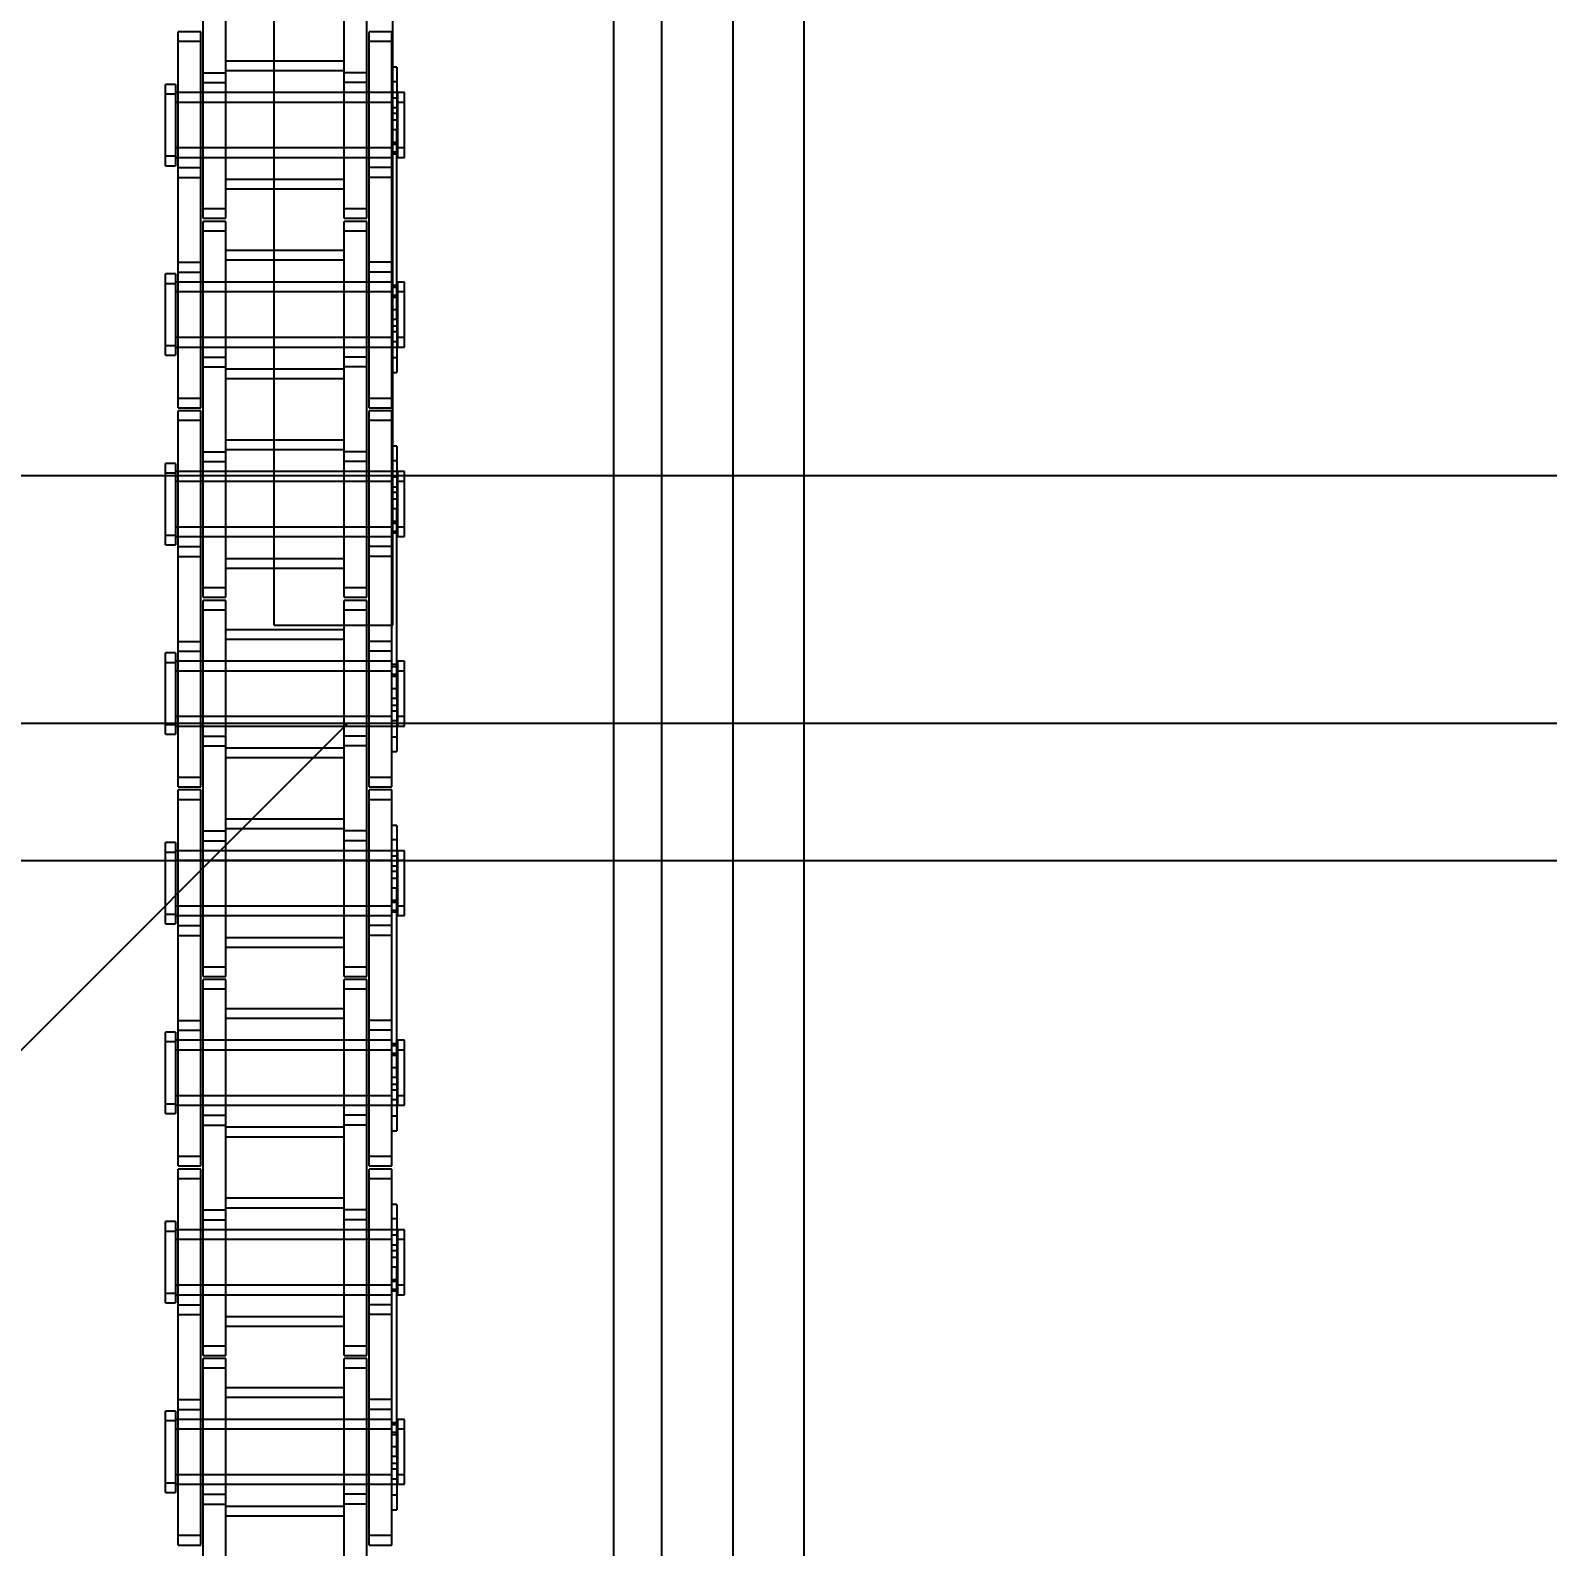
# Model space of a CAD drawing. Header units: metres. Extents: x 0 to 63075, y 0 to 44550.
# Drawn here: x 14006.7 to 14108.3, y 28884 to 28985.6 of the extents above; entities that cross this region are included whole.
import ezdxf

# ---------------------------------------------------------------- set-up
doc = ezdxf.new("R2010")
doc.units = ezdxf.units.M
doc.header["$LTSCALE"] = 75
doc.linetypes.add('HIDDEN2', pattern=[4.7625, 3.175, -1.5875])
for name, color, linetype in [('18_COTAS', 7, 'Continuous'), ('SDM', 7, 'Continuous'), ('SL1', 8, 'Continuous'), ('SL4', 4, 'Continuous'), ('ST1', 7, 'HIDDEN2')]:
    doc.layers.add(name, color=color, linetype=linetype)
doc.styles.add('ROMANS', font='ROMANS.SHX')
doc.dimstyles.new('75___1-75', dxfattribs={"dimscale": 75, "dimtxt": 2.5, "dimasz": 2, "dimexe": 1.5, "dimexo": 1, "dimgap": 0.5, "dimtad": 1, "dimdec": 0, "dimzin": 12, "dimtxsty": 'ROMANS', "dimcen": 0, "dimclrd": 256, "dimclre": 256, "dimclrt": 3, "dimazin": 3, "dimtfac": 1, "dimtdec": 0, "dimtmove": 0, "dimatfit": 0, "dimfxl": 1, "dimlwd": -1, "dimlwe": -1, "dimarcsym": 0})

# ---------------------------------------------------------------- blocks, each defined once
blk = doc.blocks.new('A$C1d93b9d1')
at = {"layer": 'SL1'}
h = blk.add_hatch(dxfattribs=at)
h.set_pattern_fill('_USER', color=256, scale=162.5, angle=45, style=0, pattern_type=0)
h.set_pattern_definition([(45, (-16661.6, -20824.6), (-114.90485, 114.90485), [])])
h.paths.add_polyline_path([(4898.08, 4636.32), (5948.73, 4636.32), (5901.61, 4542.06), (5682.61, 4461.67), (5480.24, 4248.21), (5366.58, 4226.04), (5244.6, 4278.71), (5081.05, 4469.99), (4934.12, 4553.15)])
for p, q in [((11331.73, 4652.9), (3871.73, 4652.9)), ((11331.73, 4652.9), (3871.73, 4652.9)), ((11331.73, 4627.1), (3871.73, 4627.1)), ((11331.73, 4627.1), (3871.73, 4627.1))]:
    blk.add_line(p, q, dxfattribs=at)
blk.add_lwpolyline([(4898.08, 4636.32), (5948.73, 4636.32), (5901.61, 4542.06), (5682.61, 4461.67), (5480.24, 4248.21), (5366.58, 4226.04), (5244.6, 4278.71), (5081.05, 4469.99), (4934.12, 4553.15)], close=True, dxfattribs=at)
blk = doc.blocks.new('*D27')
at = {"layer": '18_COTAS', "transparency": 16777216}
for p, q in [((12131.24, 27878.33), (12131.24, 30705.37)), ((13913.74, 30509.57), (13913.74, 30705.37)), ((11981.24, 30592.87), (11122.31, 30592.87)), ((13913.74, 30592.87), (12131.24, 30592.87)), ((14063.74, 30592.87), (14213.74, 30592.87))]:
    blk.add_line(p, q, dxfattribs=at)
for points in [[(11981.24, 30617.87), (11981.24, 30567.87), (12131.24, 30592.87)], [(14063.74, 30617.87), (14063.74, 30567.87), (13913.74, 30592.87)]]:
    blk.add_solid(points, dxfattribs=at)
at = {"layer": 'Defpoints', "color": 0, "transparency": 16777216}
for p in [(13913.74, 30592.87), (13913.74, 30434.57), (12131.24, 27803.33)]:
    blk.add_point(p, dxfattribs=at)
at = {"layer": '18_COTAS', "color": 3, "transparency": 16777216, "insert": (11476.78, 30724.12), "char_height": 187.5, "attachment_point": 5, "style": 'ROMANS'}
blk.add_mtext('1782', dxfattribs=at)
blk = doc.blocks.new('A$C429c7d53')
at = {"layer": 'SL4'}
for p, q in [((328.24, 1009.76), (328.24, 2334.74)), ((337.76, 2334.74), (337.76, 1009.76))]:
    blk.add_line(p, q, dxfattribs=at)
at = {"layer": 'ST1'}
for p, q in [((325, 2334.74), (325, 1009.76)), ((328.24, 1009.76), (328.24, 2334.74)), ((333, 2334.74), (333, 1009.76)), ((302.28, 1865.66), (302.28, 1919.26)), ((310.22, 1865.66), (310.22, 1919.26)), ((297.51, 1892.01), (297.51, 1898.36)), ((299.03, 1892.01), (299.03, 1898.36)), ((306.96, 1892.01), (306.96, 1898.36)), ((308.48, 1892.01), (308.48, 1898.36)), ((295.84, 1894.76), (295.84, 1895.41)), ((297.36, 1895.41), (295.84, 1895.41)), ((295.84, 1885.66), (295.84, 1894.76)), ((297.36, 1894.76), (295.84, 1894.76)), ((297.36, 1894.76), (297.36, 1895.41)), ((297.36, 1885.66), (297.36, 1894.76)), ((308.64, 1894.76), (308.64, 1895.41)), ((310.16, 1895.41), (308.64, 1895.41)), ((308.64, 1885.66), (308.64, 1894.76)), ((310.16, 1894.76), (308.64, 1894.76)), ((310.16, 1894.76), (310.16, 1895.41)), ((310.16, 1885.66), (310.16, 1894.76)), ((297.51, 1892.67), (299.03, 1892.67)), ((306.96, 1893.45), (299.03, 1893.45)), ((306.96, 1892.8), (299.03, 1892.8)), ((308.48, 1892.67), (306.96, 1892.67)), ((310.49, 1893.04), (310.16, 1893.04)), ((310.49, 1893.04), (310.49, 1892.07)), ((295, 1891.23), (295, 1891.89)), ((295.66, 1891.89), (295, 1891.89)), ((295.66, 1891.89), (295.66, 1891.23)), ((297.51, 1892.01), (299.03, 1892.01)), ((297.51, 1882.92), (297.51, 1892.01)), ((299.03, 1882.92), (299.03, 1892.01)), ((308.48, 1892.01), (306.96, 1892.01)), ((306.96, 1882.92), (306.96, 1892.01)), ((308.48, 1882.92), (308.48, 1892.01)), ((310.49, 1892.07), (310.16, 1892.07)), ((310.49, 1892.07), (310.49, 1888.84)), ((295, 1886.44), (295, 1891.23)), ((295.66, 1891.23), (295, 1891.23)), ((310.16, 1891.34), (295.66, 1891.34)), ((295.66, 1891.23), (295.66, 1886.44)), ((310.16, 1890.68), (295.66, 1890.68)), ((297.36, 1891.34), (295.84, 1891.34)), ((297.36, 1890.68), (295.84, 1890.68)), ((299.03, 1891.34), (297.51, 1891.34)), ((299.03, 1890.68), (297.51, 1890.68)), ((306.96, 1891.34), (299.03, 1891.34)), ((306.96, 1890.68), (299.03, 1890.68)), ((308.48, 1891.34), (306.96, 1891.34)), ((308.48, 1890.68), (306.96, 1890.68)), ((310.49, 1891.34), (308.64, 1891.34)), ((310.16, 1890.68), (308.64, 1890.68)), ((310.53, 1890.97), (310.16, 1890.97)), ((310.53, 1891.34), (310.53, 1890.68)), ((311, 1891.34), (310.53, 1891.34)), ((310.53, 1890.68), (310.53, 1886.99)), ((311, 1890.68), (310.53, 1890.68)), ((311, 1890.68), (311, 1891.34)), ((311, 1886.99), (311, 1890.68)), ((310.53, 1890.31), (310.16, 1890.31)), ((310.49, 1889.94), (310.16, 1889.94)), ((310.49, 1889.49), (310.16, 1889.49)), ((310.49, 1888.84), (310.16, 1888.84)), ((310.49, 1876.14), (310.49, 1888.84)), ((295.66, 1887.65), (310.16, 1887.65)), ((295.84, 1887.65), (297.36, 1887.65)), ((297.51, 1887.65), (299.03, 1887.65)), ((299.03, 1887.65), (306.96, 1887.65)), ((306.96, 1887.65), (308.48, 1887.65)), ((308.64, 1887.65), (310.16, 1887.65)), ((310.16, 1888.02), (310.53, 1888.02)), ((310.49, 1887.87), (310.16, 1887.87)), ((310.53, 1887.65), (311, 1887.65)), ((295, 1887.09), (295.66, 1887.09)), ((295.66, 1886.99), (310.16, 1886.99)), ((295.84, 1886.99), (297.36, 1886.99)), ((297.51, 1886.99), (299.03, 1886.99)), ((299.03, 1886.99), (306.96, 1886.99)), ((306.96, 1886.99), (308.48, 1886.99)), ((308.64, 1886.99), (310.16, 1886.99)), ((310.16, 1887.36), (310.53, 1887.36)), ((310.49, 1887.22), (310.16, 1887.22)), ((310.53, 1886.99), (311, 1886.99)), ((295, 1886.44), (295.66, 1886.44)), ((295.84, 1886.32), (297.36, 1886.32)), ((295.84, 1885.66), (297.36, 1885.66)), ((295.84, 1879.31), (295.84, 1885.66)), ((297.36, 1879.31), (297.36, 1885.66)), ((299.03, 1885.53), (306.96, 1885.53)), ((310.16, 1886.32), (308.64, 1886.32)), ((310.16, 1885.66), (308.64, 1885.66)), ((308.64, 1879.31), (308.64, 1885.66)), ((310.16, 1879.31), (310.16, 1885.66)), ((299.03, 1884.88), (306.96, 1884.88)), ((297.51, 1883.57), (299.03, 1883.57)), ((306.96, 1883.57), (308.48, 1883.57)), ((297.51, 1882.92), (299.03, 1882.92)), ((297.51, 1882.06), (297.51, 1882.71)), ((299.03, 1882.71), (297.51, 1882.71)), ((299.03, 1882.06), (299.03, 1882.71)), ((306.96, 1882.92), (308.48, 1882.92)), ((306.96, 1882.06), (306.96, 1882.71)), ((308.48, 1882.71), (306.96, 1882.71)), ((308.48, 1882.06), (308.48, 1882.71)), ((297.51, 1872.96), (297.51, 1882.06)), ((299.03, 1882.06), (297.51, 1882.06)), ((299.03, 1872.96), (299.03, 1882.06)), ((306.96, 1872.96), (306.96, 1882.06)), ((308.48, 1882.06), (306.96, 1882.06)), ((308.48, 1872.96), (308.48, 1882.06)), ((306.96, 1880.75), (299.03, 1880.75)), ((295.84, 1879.97), (297.36, 1879.97)), ((306.96, 1880.1), (299.03, 1880.1)), ((310.16, 1879.97), (308.64, 1879.97)), ((295, 1878.53), (295, 1879.19)), ((295.66, 1879.19), (295, 1879.19)), ((295, 1873.74), (295, 1878.53)), ((295.66, 1878.53), (295, 1878.53)), ((295.66, 1879.19), (295.66, 1878.53)), ((310.16, 1878.64), (295.66, 1878.64)), ((295.66, 1878.53), (295.66, 1873.74)), ((295.84, 1879.31), (297.36, 1879.31)), ((295.84, 1870.22), (295.84, 1879.31)), ((297.36, 1878.64), (295.84, 1878.64)), ((297.36, 1870.22), (297.36, 1879.31)), ((299.03, 1878.64), (297.51, 1878.64)), ((306.96, 1878.64), (299.03, 1878.64)), ((308.48, 1878.64), (306.96, 1878.64)), ((310.16, 1879.31), (308.64, 1879.31)), ((308.64, 1870.22), (308.64, 1879.31)), ((310.16, 1878.64), (308.64, 1878.64)), ((310.16, 1870.22), (310.16, 1879.31)), ((310.49, 1878.41), (310.16, 1878.41)), ((310.53, 1878.64), (310.53, 1877.98)), ((311, 1878.64), (310.53, 1878.64)), ((311, 1877.98), (311, 1878.64)), ((310.16, 1877.98), (295.66, 1877.98)), ((297.36, 1877.98), (295.84, 1877.98)), ((299.03, 1877.98), (297.51, 1877.98)), ((306.96, 1877.98), (299.03, 1877.98)), ((308.48, 1877.98), (306.96, 1877.98)), ((310.16, 1877.98), (308.64, 1877.98)), ((310.53, 1878.27), (310.16, 1878.27)), ((310.49, 1877.75), (310.16, 1877.75)), ((310.53, 1877.61), (310.16, 1877.61)), ((310.53, 1877.98), (310.53, 1874.29)), ((311, 1877.98), (310.53, 1877.98)), ((311, 1874.29), (311, 1877.98)), ((310.49, 1876.79), (310.16, 1876.79)), ((310.49, 1876.14), (310.16, 1876.14)), ((310.49, 1875.68), (310.16, 1875.68)), ((310.49, 1876.14), (310.49, 1872.58)), ((295, 1874.39), (295.66, 1874.39)), ((295.66, 1874.95), (310.16, 1874.95)), ((295.84, 1874.95), (297.36, 1874.95)), ((297.51, 1874.95), (299.03, 1874.95)), ((299.03, 1874.95), (306.96, 1874.95)), ((306.96, 1874.95), (308.48, 1874.95)), ((308.64, 1874.95), (310.16, 1874.95)), ((310.16, 1875.32), (310.53, 1875.32)), ((310.16, 1874.66), (310.53, 1874.66)), ((310.53, 1874.95), (311, 1874.95)), ((295, 1873.74), (295.66, 1873.74)), ((295.66, 1874.29), (310.16, 1874.29)), ((295.84, 1874.29), (297.36, 1874.29)), ((297.51, 1874.29), (299.03, 1874.29)), ((297.51, 1873.62), (299.03, 1873.62)), ((299.03, 1874.29), (306.96, 1874.29)), ((306.96, 1874.29), (308.48, 1874.29)), ((308.48, 1873.62), (306.96, 1873.62)), ((308.64, 1874.29), (310.49, 1874.29)), ((310.49, 1873.56), (310.16, 1873.56)), ((310.53, 1874.29), (311, 1874.29)), ((297.51, 1872.96), (299.03, 1872.96)), ((297.51, 1866.61), (297.51, 1872.96)), ((299.03, 1866.61), (299.03, 1872.96)), ((299.03, 1872.83), (306.96, 1872.83)), ((308.48, 1872.96), (306.96, 1872.96)), ((306.96, 1866.61), (306.96, 1872.96)), ((308.48, 1866.61), (308.48, 1872.96)), ((310.16, 1872.58), (310.49, 1872.58)), ((299.03, 1872.18), (306.96, 1872.18)), ((295.84, 1870.87), (297.36, 1870.87)), ((308.64, 1870.87), (310.16, 1870.87)), ((295.84, 1870.22), (297.36, 1870.22)), ((295.84, 1869.36), (295.84, 1870.01)), ((297.36, 1870.01), (295.84, 1870.01)), ((295.84, 1860.26), (295.84, 1869.36)), ((297.36, 1869.36), (295.84, 1869.36)), ((297.36, 1869.36), (297.36, 1870.01)), ((297.36, 1860.26), (297.36, 1869.36)), ((308.64, 1870.22), (310.16, 1870.22)), ((308.64, 1869.36), (308.64, 1870.01)), ((310.16, 1870.01), (308.64, 1870.01)), ((308.64, 1860.26), (308.64, 1869.36)), ((310.16, 1869.36), (308.64, 1869.36)), ((310.16, 1869.36), (310.16, 1870.01)), ((310.16, 1860.26), (310.16, 1869.36)), ((297.51, 1867.27), (299.03, 1867.27)), ((306.96, 1868.05), (299.03, 1868.05)), ((306.96, 1867.4), (299.03, 1867.4)), ((308.48, 1867.27), (306.96, 1867.27)), ((310.49, 1867.64), (310.16, 1867.64)), ((310.49, 1867.64), (310.49, 1866.67)), ((295, 1865.83), (295, 1866.49)), ((295.66, 1866.49), (295, 1866.49)), ((295.66, 1866.49), (295.66, 1865.83)), ((297.51, 1866.61), (299.03, 1866.61)), ((297.51, 1857.52), (297.51, 1866.61)), ((299.03, 1857.52), (299.03, 1866.61)), ((308.48, 1866.61), (306.96, 1866.61)), ((306.96, 1857.52), (306.96, 1866.61)), ((308.48, 1857.52), (308.48, 1866.61)), ((310.49, 1866.67), (310.16, 1866.67)), ((310.49, 1866.67), (310.49, 1863.44)), ((295, 1861.04), (295, 1865.83)), ((295.66, 1865.83), (295, 1865.83)), ((310.16, 1865.94), (295.66, 1865.94)), ((295.66, 1865.83), (295.66, 1861.04)), ((310.16, 1865.28), (295.66, 1865.28)), ((297.36, 1865.94), (295.84, 1865.94)), ((297.36, 1865.28), (295.84, 1865.28)), ((299.03, 1865.94), (297.51, 1865.94)), ((299.03, 1865.28), (297.51, 1865.28)), ((306.96, 1865.94), (299.03, 1865.94)), ((306.96, 1865.28), (299.03, 1865.28)), ((302.28, 1855.66), (302.28, 1865.66)), ((308.48, 1865.94), (306.96, 1865.94)), ((308.48, 1865.28), (306.96, 1865.28)), ((310.49, 1865.94), (308.64, 1865.94)), ((310.16, 1865.28), (308.64, 1865.28)), ((310.53, 1865.57), (310.16, 1865.57)), ((310.22, 1855.66), (310.22, 1865.66)), ((310.53, 1865.94), (310.53, 1865.28)), ((311, 1865.94), (310.53, 1865.94)), ((310.53, 1865.28), (310.53, 1861.59)), ((311, 1865.28), (310.53, 1865.28)), ((311, 1865.28), (311, 1865.94)), ((311, 1861.59), (311, 1865.28)), ((310.53, 1864.91), (310.16, 1864.91)), ((310.49, 1864.54), (310.16, 1864.54)), ((310.49, 1864.09), (310.16, 1864.09)), ((310.49, 1863.44), (310.16, 1863.44)), ((310.49, 1850.74), (310.49, 1863.44)), ((295.66, 1862.25), (310.16, 1862.25)), ((295.84, 1862.25), (297.36, 1862.25)), ((297.51, 1862.25), (299.03, 1862.25)), ((299.03, 1862.25), (306.96, 1862.25)), ((306.96, 1862.25), (308.48, 1862.25)), ((308.64, 1862.25), (310.16, 1862.25)), ((310.16, 1862.62), (310.53, 1862.62)), ((310.49, 1862.47), (310.16, 1862.47)), ((310.53, 1862.25), (311, 1862.25)), ((295, 1861.69), (295.66, 1861.69)), ((295.66, 1861.59), (310.16, 1861.59)), ((295.84, 1861.59), (297.36, 1861.59)), ((297.51, 1861.59), (299.03, 1861.59)), ((299.03, 1861.59), (306.96, 1861.59)), ((306.96, 1861.59), (308.48, 1861.59)), ((308.64, 1861.59), (310.16, 1861.59)), ((310.16, 1861.96), (310.53, 1861.96)), ((310.49, 1861.82), (310.16, 1861.82)), ((310.53, 1861.59), (311, 1861.59)), ((295, 1861.04), (295.66, 1861.04)), ((295.84, 1860.92), (297.36, 1860.92)), ((295.84, 1860.26), (297.36, 1860.26)), ((295.84, 1853.91), (295.84, 1860.26)), ((297.36, 1853.91), (297.36, 1860.26)), ((299.03, 1860.13), (306.96, 1860.13)), ((310.16, 1860.92), (308.64, 1860.92)), ((310.16, 1860.26), (308.64, 1860.26)), ((308.64, 1853.91), (308.64, 1860.26)), ((310.16, 1853.91), (310.16, 1860.26)), ((299.03, 1859.48), (306.96, 1859.48)), ((297.51, 1858.17), (299.03, 1858.17)), ((306.96, 1858.17), (308.48, 1858.17)), ((297.51, 1857.52), (299.03, 1857.52)), ((297.51, 1856.66), (297.51, 1857.31)), ((299.03, 1857.31), (297.51, 1857.31)), ((299.03, 1856.66), (299.03, 1857.31)), ((306.96, 1857.52), (308.48, 1857.52)), ((306.96, 1856.66), (306.96, 1857.31)), ((308.48, 1857.31), (306.96, 1857.31)), ((308.48, 1856.66), (308.48, 1857.31)), ((297.51, 1847.56), (297.51, 1856.66)), ((299.03, 1856.66), (297.51, 1856.66)), ((299.03, 1847.56), (299.03, 1856.66)), ((306.96, 1847.56), (306.96, 1856.66)), ((308.48, 1856.66), (306.96, 1856.66)), ((308.48, 1847.56), (308.48, 1856.66)), ((306.96, 1855.35), (299.03, 1855.35)), ((302.28, 1855.66), (310.22, 1855.66)), ((295.84, 1854.57), (297.36, 1854.57)), ((306.96, 1854.7), (299.03, 1854.7)), ((310.16, 1854.57), (308.64, 1854.57)), ((295, 1853.13), (295, 1853.79)), ((295.66, 1853.79), (295, 1853.79)), ((295, 1848.34), (295, 1853.13)), ((295.66, 1853.13), (295, 1853.13)), ((295.66, 1853.79), (295.66, 1853.13)), ((310.16, 1853.24), (295.66, 1853.24)), ((295.66, 1853.13), (295.66, 1848.34)), ((295.84, 1853.91), (297.36, 1853.91)), ((295.84, 1844.82), (295.84, 1853.91)), ((297.36, 1853.24), (295.84, 1853.24)), ((297.36, 1844.82), (297.36, 1853.91)), ((299.03, 1853.24), (297.51, 1853.24)), ((306.96, 1853.24), (299.03, 1853.24)), ((308.48, 1853.24), (306.96, 1853.24)), ((310.16, 1853.91), (308.64, 1853.91)), ((308.64, 1844.82), (308.64, 1853.91)), ((310.16, 1853.24), (308.64, 1853.24)), ((310.16, 1844.82), (310.16, 1853.91)), ((310.49, 1853.01), (310.16, 1853.01)), ((310.53, 1853.24), (310.53, 1852.58)), ((311, 1853.24), (310.53, 1853.24)), ((311, 1852.58), (311, 1853.24)), ((310.16, 1852.58), (295.66, 1852.58)), ((297.36, 1852.58), (295.84, 1852.58)), ((299.03, 1852.58), (297.51, 1852.58)), ((306.96, 1852.58), (299.03, 1852.58)), ((308.48, 1852.58), (306.96, 1852.58)), ((310.16, 1852.58), (308.64, 1852.58)), ((310.53, 1852.87), (310.16, 1852.87)), ((310.49, 1852.35), (310.16, 1852.35)), ((310.53, 1852.21), (310.16, 1852.21)), ((310.53, 1852.58), (310.53, 1848.89)), ((311, 1852.58), (310.53, 1852.58)), ((311, 1848.89), (311, 1852.58)), ((310.49, 1851.39), (310.16, 1851.39)), ((310.49, 1850.74), (310.16, 1850.74)), ((310.49, 1850.28), (310.16, 1850.28)), ((310.49, 1850.74), (310.49, 1847.18)), ((295, 1848.99), (295.66, 1848.99)), ((295.66, 1849.55), (310.16, 1849.55)), ((295.84, 1849.55), (297.36, 1849.55)), ((297.51, 1849.55), (299.03, 1849.55)), ((299.03, 1849.55), (306.96, 1849.55)), ((306.96, 1849.55), (308.48, 1849.55)), ((308.64, 1849.55), (310.16, 1849.55)), ((310.16, 1849.92), (310.53, 1849.92)), ((310.16, 1849.26), (310.53, 1849.26)), ((310.53, 1849.55), (311, 1849.55)), ((295, 1848.34), (295.66, 1848.34)), ((295.66, 1848.89), (310.16, 1848.89)), ((295.84, 1848.89), (297.36, 1848.89)), ((297.51, 1848.89), (299.03, 1848.89)), ((297.51, 1848.22), (299.03, 1848.22)), ((299.03, 1848.89), (306.96, 1848.89)), ((306.96, 1848.89), (308.48, 1848.89)), ((308.48, 1848.22), (306.96, 1848.22)), ((308.64, 1848.89), (310.49, 1848.89)), ((310.49, 1848.16), (310.16, 1848.16)), ((310.53, 1848.89), (311, 1848.89)), ((297.51, 1847.56), (299.03, 1847.56)), ((297.51, 1841.21), (297.51, 1847.56)), ((299.03, 1841.21), (299.03, 1847.56)), ((299.03, 1847.43), (306.96, 1847.43)), ((308.48, 1847.56), (306.96, 1847.56)), ((306.96, 1841.21), (306.96, 1847.56)), ((308.48, 1841.21), (308.48, 1847.56)), ((310.16, 1847.18), (310.49, 1847.18)), ((299.03, 1846.78), (306.96, 1846.78)), ((295.84, 1845.47), (297.36, 1845.47)), ((308.64, 1845.47), (310.16, 1845.47)), ((295.84, 1844.82), (297.36, 1844.82)), ((295.84, 1843.96), (295.84, 1844.61)), ((297.36, 1844.61), (295.84, 1844.61)), ((295.84, 1834.86), (295.84, 1843.96)), ((297.36, 1843.96), (295.84, 1843.96)), ((297.36, 1843.96), (297.36, 1844.61)), ((297.36, 1834.86), (297.36, 1843.96)), ((308.64, 1844.82), (310.16, 1844.82)), ((308.64, 1843.96), (308.64, 1844.61)), ((310.16, 1844.61), (308.64, 1844.61)), ((308.64, 1834.86), (308.64, 1843.96)), ((310.16, 1843.96), (308.64, 1843.96)), ((310.16, 1843.96), (310.16, 1844.61)), ((310.16, 1834.86), (310.16, 1843.96)), ((297.51, 1841.87), (299.03, 1841.87)), ((306.96, 1842.65), (299.03, 1842.65)), ((306.96, 1842), (299.03, 1842)), ((308.48, 1841.87), (306.96, 1841.87)), ((310.49, 1842.24), (310.16, 1842.24)), ((310.49, 1842.24), (310.49, 1841.27)), ((295, 1840.43), (295, 1841.09)), ((295.66, 1841.09), (295, 1841.09)), ((295.66, 1841.09), (295.66, 1840.43)), ((297.51, 1841.21), (299.03, 1841.21)), ((297.51, 1832.12), (297.51, 1841.21)), ((299.03, 1832.12), (299.03, 1841.21)), ((308.48, 1841.21), (306.96, 1841.21)), ((306.96, 1832.12), (306.96, 1841.21)), ((308.48, 1832.12), (308.48, 1841.21)), ((310.49, 1841.27), (310.16, 1841.27)), ((310.49, 1841.27), (310.49, 1838.04)), ((295, 1835.64), (295, 1840.43)), ((295.66, 1840.43), (295, 1840.43)), ((310.16, 1840.54), (295.66, 1840.54)), ((295.66, 1840.43), (295.66, 1835.64)), ((310.16, 1839.88), (295.66, 1839.88)), ((297.36, 1840.54), (295.84, 1840.54)), ((297.36, 1839.88), (295.84, 1839.88)), ((299.03, 1840.54), (297.51, 1840.54)), ((299.03, 1839.88), (297.51, 1839.88)), ((306.96, 1840.54), (299.03, 1840.54)), ((306.96, 1839.88), (299.03, 1839.88)), ((308.48, 1840.54), (306.96, 1840.54)), ((308.48, 1839.88), (306.96, 1839.88)), ((310.49, 1840.54), (308.64, 1840.54)), ((310.16, 1839.88), (308.64, 1839.88)), ((310.53, 1840.17), (310.16, 1840.17)), ((310.53, 1840.54), (310.53, 1839.88)), ((311, 1840.54), (310.53, 1840.54)), ((310.53, 1839.88), (310.53, 1836.19)), ((311, 1839.88), (310.53, 1839.88)), ((311, 1839.88), (311, 1840.54)), ((311, 1836.19), (311, 1839.88)), ((310.53, 1839.51), (310.16, 1839.51)), ((310.49, 1839.14), (310.16, 1839.14)), ((310.49, 1838.69), (310.16, 1838.69)), ((310.49, 1838.04), (310.16, 1838.04)), ((310.49, 1825.34), (310.49, 1838.04)), ((295.66, 1836.85), (310.16, 1836.85)), ((295.84, 1836.85), (297.36, 1836.85)), ((297.51, 1836.85), (299.03, 1836.85)), ((299.03, 1836.85), (306.96, 1836.85)), ((306.96, 1836.85), (308.48, 1836.85)), ((308.64, 1836.85), (310.16, 1836.85)), ((310.16, 1837.22), (310.53, 1837.22)), ((310.49, 1837.07), (310.16, 1837.07)), ((310.53, 1836.85), (311, 1836.85)), ((295, 1836.29), (295.66, 1836.29)), ((295.66, 1836.19), (310.16, 1836.19)), ((295.84, 1836.19), (297.36, 1836.19)), ((297.51, 1836.19), (299.03, 1836.19)), ((299.03, 1836.19), (306.96, 1836.19)), ((306.96, 1836.19), (308.48, 1836.19)), ((308.64, 1836.19), (310.16, 1836.19)), ((310.16, 1836.56), (310.53, 1836.56)), ((310.49, 1836.42), (310.16, 1836.42)), ((310.53, 1836.19), (311, 1836.19)), ((295, 1835.64), (295.66, 1835.64)), ((295.84, 1835.52), (297.36, 1835.52)), ((295.84, 1834.86), (297.36, 1834.86)), ((295.84, 1828.51), (295.84, 1834.86)), ((297.36, 1828.51), (297.36, 1834.86)), ((299.03, 1834.73), (306.96, 1834.73)), ((310.16, 1835.52), (308.64, 1835.52)), ((310.16, 1834.86), (308.64, 1834.86)), ((308.64, 1828.51), (308.64, 1834.86)), ((310.16, 1828.51), (310.16, 1834.86)), ((299.03, 1834.08), (306.96, 1834.08)), ((297.51, 1832.77), (299.03, 1832.77)), ((306.96, 1832.77), (308.48, 1832.77)), ((297.51, 1832.12), (299.03, 1832.12)), ((297.51, 1831.26), (297.51, 1831.91)), ((299.03, 1831.91), (297.51, 1831.91)), ((299.03, 1831.26), (299.03, 1831.91)), ((306.96, 1832.12), (308.48, 1832.12)), ((306.96, 1831.26), (306.96, 1831.91)), ((308.48, 1831.91), (306.96, 1831.91)), ((308.48, 1831.26), (308.48, 1831.91)), ((297.51, 1822.16), (297.51, 1831.26)), ((299.03, 1831.26), (297.51, 1831.26)), ((299.03, 1822.16), (299.03, 1831.26)), ((306.96, 1822.16), (306.96, 1831.26)), ((308.48, 1831.26), (306.96, 1831.26)), ((308.48, 1822.16), (308.48, 1831.26)), ((306.96, 1829.95), (299.03, 1829.95)), ((295.84, 1829.17), (297.36, 1829.17)), ((306.96, 1829.3), (299.03, 1829.3)), ((310.16, 1829.17), (308.64, 1829.17)), ((295, 1827.73), (295, 1828.39)), ((295.66, 1828.39), (295, 1828.39)), ((295, 1822.94), (295, 1827.73)), ((295.66, 1827.73), (295, 1827.73)), ((295.66, 1828.39), (295.66, 1827.73)), ((310.16, 1827.84), (295.66, 1827.84)), ((295.66, 1827.73), (295.66, 1822.94)), ((295.84, 1828.51), (297.36, 1828.51)), ((295.84, 1819.42), (295.84, 1828.51)), ((297.36, 1827.84), (295.84, 1827.84)), ((297.36, 1819.42), (297.36, 1828.51)), ((299.03, 1827.84), (297.51, 1827.84)), ((306.96, 1827.84), (299.03, 1827.84)), ((308.48, 1827.84), (306.96, 1827.84)), ((310.16, 1828.51), (308.64, 1828.51)), ((308.64, 1819.42), (308.64, 1828.51)), ((310.16, 1827.84), (308.64, 1827.84)), ((310.16, 1819.42), (310.16, 1828.51)), ((310.49, 1827.61), (310.16, 1827.61)), ((310.53, 1827.84), (310.53, 1827.18)), ((311, 1827.84), (310.53, 1827.84)), ((311, 1827.18), (311, 1827.84)), ((310.16, 1827.18), (295.66, 1827.18)), ((297.36, 1827.18), (295.84, 1827.18)), ((299.03, 1827.18), (297.51, 1827.18)), ((306.96, 1827.18), (299.03, 1827.18)), ((308.48, 1827.18), (306.96, 1827.18)), ((310.16, 1827.18), (308.64, 1827.18)), ((310.53, 1827.47), (310.16, 1827.47)), ((310.49, 1826.96), (310.16, 1826.96)), ((310.53, 1826.81), (310.16, 1826.81)), ((310.53, 1827.18), (310.53, 1823.49)), ((311, 1827.18), (310.53, 1827.18)), ((311, 1823.49), (311, 1827.18)), ((310.49, 1825.99), (310.16, 1825.99)), ((310.49, 1825.34), (310.16, 1825.34)), ((310.49, 1824.88), (310.16, 1824.88)), ((310.49, 1825.34), (310.49, 1821.78)), ((295, 1823.59), (295.66, 1823.59)), ((295.66, 1824.15), (310.16, 1824.15)), ((295.84, 1824.15), (297.36, 1824.15)), ((297.51, 1824.15), (299.03, 1824.15)), ((299.03, 1824.15), (306.96, 1824.15)), ((306.96, 1824.15), (308.48, 1824.15)), ((308.64, 1824.15), (310.16, 1824.15)), ((310.16, 1824.52), (310.53, 1824.52)), ((310.16, 1823.86), (310.53, 1823.86)), ((310.53, 1824.15), (311, 1824.15)), ((295, 1822.94), (295.66, 1822.94)), ((295.66, 1823.49), (310.16, 1823.49)), ((295.84, 1823.49), (297.36, 1823.49)), ((297.51, 1823.49), (299.03, 1823.49)), ((297.51, 1822.82), (299.03, 1822.82)), ((299.03, 1823.49), (306.96, 1823.49)), ((306.96, 1823.49), (308.48, 1823.49)), ((308.48, 1822.82), (306.96, 1822.82)), ((308.64, 1823.49), (310.49, 1823.49)), ((310.49, 1822.76), (310.16, 1822.76)), ((310.53, 1823.49), (311, 1823.49)), ((297.51, 1822.16), (299.03, 1822.16)), ((297.51, 1815.81), (297.51, 1822.16)), ((299.03, 1815.81), (299.03, 1822.16)), ((299.03, 1822.03), (306.96, 1822.03)), ((308.48, 1822.16), (306.96, 1822.16)), ((306.96, 1815.81), (306.96, 1822.16)), ((308.48, 1815.81), (308.48, 1822.16)), ((310.16, 1821.78), (310.49, 1821.78)), ((299.03, 1821.38), (306.96, 1821.38)), ((295.84, 1820.07), (297.36, 1820.07)), ((308.64, 1820.07), (310.16, 1820.07)), ((295.84, 1819.42), (297.36, 1819.42)), ((295.84, 1818.56), (295.84, 1819.21)), ((297.36, 1819.21), (295.84, 1819.21)), ((295.84, 1809.46), (295.84, 1818.56)), ((297.36, 1818.56), (295.84, 1818.56)), ((297.36, 1818.56), (297.36, 1819.21)), ((297.36, 1809.46), (297.36, 1818.56)), ((308.64, 1819.42), (310.16, 1819.42)), ((308.64, 1818.56), (308.64, 1819.21)), ((310.16, 1819.21), (308.64, 1819.21)), ((308.64, 1809.46), (308.64, 1818.56)), ((310.16, 1818.56), (308.64, 1818.56)), ((310.16, 1818.56), (310.16, 1819.21)), ((310.16, 1809.46), (310.16, 1818.56)), ((297.51, 1816.47), (299.03, 1816.47)), ((306.96, 1817.25), (299.03, 1817.25)), ((306.96, 1816.6), (299.03, 1816.6)), ((308.48, 1816.47), (306.96, 1816.47)), ((310.49, 1816.84), (310.16, 1816.84)), ((310.49, 1816.84), (310.49, 1815.87)), ((295, 1815.03), (295, 1815.69)), ((295.66, 1815.69), (295, 1815.69)), ((295.66, 1815.69), (295.66, 1815.03)), ((297.51, 1815.81), (299.03, 1815.81)), ((297.51, 1806.72), (297.51, 1815.81)), ((299.03, 1806.72), (299.03, 1815.81)), ((308.48, 1815.81), (306.96, 1815.81)), ((306.96, 1806.72), (306.96, 1815.81)), ((308.48, 1806.72), (308.48, 1815.81)), ((310.49, 1815.87), (310.16, 1815.87)), ((310.49, 1815.87), (310.49, 1812.64)), ((295, 1810.24), (295, 1815.03)), ((295.66, 1815.03), (295, 1815.03)), ((310.16, 1815.14), (295.66, 1815.14)), ((295.66, 1815.03), (295.66, 1810.24)), ((310.16, 1814.48), (295.66, 1814.48)), ((297.36, 1815.14), (295.84, 1815.14)), ((297.36, 1814.48), (295.84, 1814.48)), ((299.03, 1815.14), (297.51, 1815.14)), ((299.03, 1814.48), (297.51, 1814.48)), ((306.96, 1815.14), (299.03, 1815.14)), ((306.96, 1814.48), (299.03, 1814.48)), ((308.48, 1815.14), (306.96, 1815.14)), ((308.48, 1814.48), (306.96, 1814.48)), ((310.49, 1815.14), (308.64, 1815.14)), ((310.16, 1814.48), (308.64, 1814.48)), ((310.53, 1814.77), (310.16, 1814.77)), ((310.53, 1815.14), (310.53, 1814.48)), ((311, 1815.14), (310.53, 1815.14)), ((310.53, 1814.48), (310.53, 1810.79)), ((311, 1814.48), (310.53, 1814.48)), ((311, 1814.48), (311, 1815.14)), ((311, 1810.79), (311, 1814.48)), ((310.53, 1814.11), (310.16, 1814.11)), ((310.49, 1813.74), (310.16, 1813.74)), ((310.49, 1813.29), (310.16, 1813.29)), ((310.49, 1812.64), (310.16, 1812.64)), ((310.49, 1799.94), (310.49, 1812.64)), ((295.66, 1811.45), (310.16, 1811.45)), ((295.84, 1811.45), (297.36, 1811.45)), ((297.51, 1811.45), (299.03, 1811.45)), ((299.03, 1811.45), (306.96, 1811.45)), ((306.96, 1811.45), (308.48, 1811.45)), ((308.64, 1811.45), (310.16, 1811.45)), ((310.16, 1811.82), (310.53, 1811.82)), ((310.49, 1811.67), (310.16, 1811.67)), ((310.53, 1811.45), (311, 1811.45)), ((295, 1810.89), (295.66, 1810.89)), ((295.66, 1810.79), (310.16, 1810.79)), ((295.84, 1810.79), (297.36, 1810.79)), ((297.51, 1810.79), (299.03, 1810.79)), ((299.03, 1810.79), (306.96, 1810.79)), ((306.96, 1810.79), (308.48, 1810.79)), ((308.64, 1810.79), (310.16, 1810.79)), ((310.16, 1811.16), (310.53, 1811.16)), ((310.49, 1811.02), (310.16, 1811.02)), ((310.53, 1810.79), (311, 1810.79)), ((295, 1810.24), (295.66, 1810.24)), ((295.84, 1810.12), (297.36, 1810.12)), ((295.84, 1809.46), (297.36, 1809.46)), ((295.84, 1803.11), (295.84, 1809.46)), ((297.36, 1803.11), (297.36, 1809.46)), ((299.03, 1809.33), (306.96, 1809.33)), ((310.16, 1810.12), (308.64, 1810.12)), ((310.16, 1809.46), (308.64, 1809.46)), ((308.64, 1803.11), (308.64, 1809.46)), ((310.16, 1803.11), (310.16, 1809.46)), ((299.03, 1808.68), (306.96, 1808.68)), ((297.51, 1807.37), (299.03, 1807.37)), ((306.96, 1807.37), (308.48, 1807.37)), ((297.51, 1806.72), (299.03, 1806.72)), ((297.51, 1805.86), (297.51, 1806.51)), ((299.03, 1806.51), (297.51, 1806.51)), ((299.03, 1805.86), (299.03, 1806.51)), ((306.96, 1806.72), (308.48, 1806.72)), ((306.96, 1805.86), (306.96, 1806.51)), ((308.48, 1806.51), (306.96, 1806.51)), ((308.48, 1805.86), (308.48, 1806.51)), ((297.51, 1796.76), (297.51, 1805.86)), ((299.03, 1805.86), (297.51, 1805.86)), ((299.03, 1796.76), (299.03, 1805.86)), ((306.96, 1796.76), (306.96, 1805.86)), ((308.48, 1805.86), (306.96, 1805.86)), ((308.48, 1796.76), (308.48, 1805.86)), ((306.96, 1804.55), (299.03, 1804.55)), ((295.84, 1803.77), (297.36, 1803.77)), ((306.96, 1803.9), (299.03, 1803.9)), ((310.16, 1803.77), (308.64, 1803.77)), ((295, 1802.33), (295, 1802.99)), ((295.66, 1802.99), (295, 1802.99)), ((295, 1797.54), (295, 1802.33)), ((295.66, 1802.33), (295, 1802.33)), ((295.66, 1802.99), (295.66, 1802.33)), ((310.16, 1802.44), (295.66, 1802.44)), ((295.66, 1802.33), (295.66, 1797.54)), ((295.84, 1803.11), (297.36, 1803.11)), ((295.84, 1794.02), (295.84, 1803.11)), ((297.36, 1802.44), (295.84, 1802.44)), ((297.36, 1794.02), (297.36, 1803.11)), ((299.03, 1802.44), (297.51, 1802.44)), ((306.96, 1802.44), (299.03, 1802.44)), ((308.48, 1802.44), (306.96, 1802.44)), ((310.16, 1803.11), (308.64, 1803.11)), ((308.64, 1794.02), (308.64, 1803.11)), ((310.16, 1802.44), (308.64, 1802.44)), ((310.16, 1794.02), (310.16, 1803.11)), ((310.49, 1802.21), (310.16, 1802.21)), ((310.53, 1802.44), (310.53, 1801.78)), ((311, 1802.44), (310.53, 1802.44)), ((311, 1801.78), (311, 1802.44)), ((310.16, 1801.78), (295.66, 1801.78)), ((297.36, 1801.78), (295.84, 1801.78)), ((299.03, 1801.78), (297.51, 1801.78)), ((306.96, 1801.78), (299.03, 1801.78)), ((308.48, 1801.78), (306.96, 1801.78)), ((310.16, 1801.78), (308.64, 1801.78)), ((310.53, 1802.07), (310.16, 1802.07)), ((310.49, 1801.56), (310.16, 1801.56)), ((310.53, 1801.41), (310.16, 1801.41)), ((310.53, 1801.78), (310.53, 1798.09)), ((311, 1801.78), (310.53, 1801.78)), ((311, 1798.09), (311, 1801.78)), ((310.49, 1800.59), (310.16, 1800.59)), ((310.49, 1799.94), (310.16, 1799.94)), ((310.49, 1799.48), (310.16, 1799.48)), ((310.49, 1799.94), (310.49, 1796.38)), ((295, 1798.19), (295.66, 1798.19)), ((295.66, 1798.75), (310.16, 1798.75)), ((295.84, 1798.75), (297.36, 1798.75)), ((297.51, 1798.75), (299.03, 1798.75)), ((299.03, 1798.75), (306.96, 1798.75)), ((306.96, 1798.75), (308.48, 1798.75)), ((308.64, 1798.75), (310.16, 1798.75)), ((310.16, 1799.12), (310.53, 1799.12)), ((310.16, 1798.46), (310.53, 1798.46)), ((310.53, 1798.75), (311, 1798.75)), ((295, 1797.54), (295.66, 1797.54)), ((295.66, 1798.09), (310.16, 1798.09)), ((295.84, 1798.09), (297.36, 1798.09)), ((297.51, 1798.09), (299.03, 1798.09)), ((297.51, 1797.42), (299.03, 1797.42)), ((299.03, 1798.09), (306.96, 1798.09)), ((306.96, 1798.09), (308.48, 1798.09)), ((308.48, 1797.42), (306.96, 1797.42)), ((308.64, 1798.09), (310.49, 1798.09)), ((310.49, 1797.36), (310.16, 1797.36)), ((310.53, 1798.09), (311, 1798.09)), ((297.51, 1796.76), (299.03, 1796.76)), ((297.51, 1790.41), (297.51, 1796.76)), ((299.03, 1790.41), (299.03, 1796.76)), ((299.03, 1796.63), (306.96, 1796.63)), ((308.48, 1796.76), (306.96, 1796.76)), ((306.96, 1790.41), (306.96, 1796.76)), ((308.48, 1790.41), (308.48, 1796.76)), ((310.16, 1796.38), (310.49, 1796.38)), ((299.03, 1795.98), (306.96, 1795.98)), ((295.84, 1794.67), (297.36, 1794.67)), ((308.64, 1794.67), (310.16, 1794.67)), ((295.84, 1794.02), (297.36, 1794.02)), ((308.64, 1794.02), (310.16, 1794.02))]:
    blk.add_line(p, q, dxfattribs=at)

msp = doc.modelspace()

# ---------------------------------------------------------------- block references
at = {"layer": 'SDM'}
for name, p in [('A$C1d93b9d1', (8259.51, 24302.83)), ('A$C429c7d53', (13720.74, 27090.07))]:
    msp.add_blockref(name, p, dxfattribs=at)

# ---------------------------------------------------------------- dimensions: what is measured, and where the dimension line sits
at = {"layer": '18_COTAS'}
dim = msp.add_linear_dim(base=(13913.73996451, 30592.87116724), p1=(12131.23996451, 27803.3334565), p2=(13913.73996451, 30434.56595658), dimstyle='75___1-75', dxfattribs=at)
dim.commit()
dim.dimension.update_dxf_attribs({"geometry": '*D27', "text_midpoint": (11476.77567879, 30592.87116724), "dimtype": 160})

doc.saveas('drawing.dxf')
